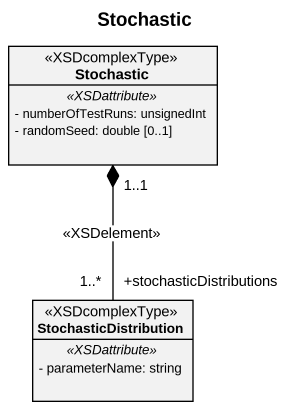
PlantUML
@startuml
title Stochastic
hide circle
hide empty members
skinparam classAttributeIconSize 0
class Stochastic <<XSDcomplexType>> {
  .. <<XSDattribute>> ..
  - numberOfTestRuns: unsignedInt
  - randomSeed: double [0..1]
}
class StochasticDistribution <<XSDcomplexType>> {
  .. <<XSDattribute>> ..
  - parameterName: string
}
Stochastic "1..1" *-- "+stochasticDistributions\n1..*" StochasticDistribution : <<XSDelement>>
@enduml
